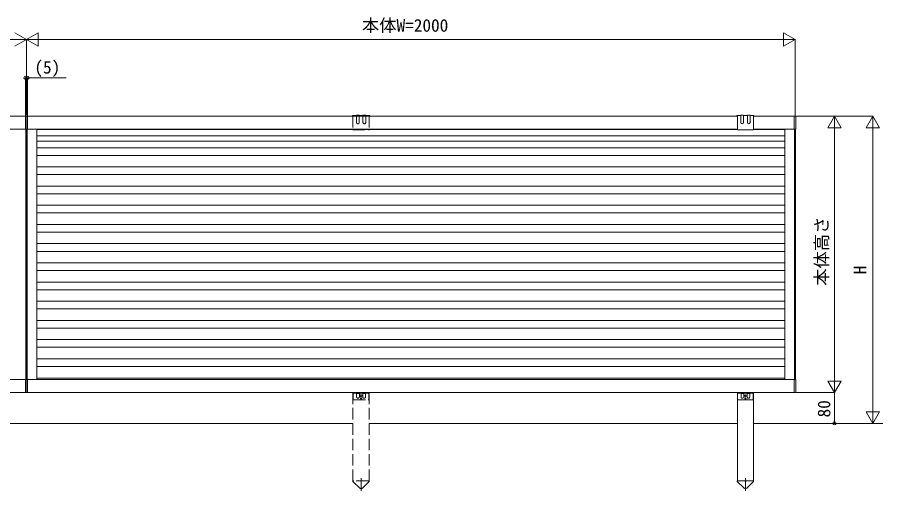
# Model space of a CAD drawing. Units: millimetres, scale not verified. Extents: x -3967 to 3967, y -2821 to 2821.
# Drawn here: x 415 to 2661, y -283 to 950 of the extents above; entities that cross this region are included whole.
import ezdxf
from ezdxf.enums import TextEntityAlignment as Align

# ---------------------------------------------------------------- set-up
doc = ezdxf.new("R2010")
doc.units = ezdxf.units.MM
doc.header["$LTSCALE"] = 10
doc.linetypes.add('CHAIN2', pattern=[12, 9, -1, 1, -1])
doc.linetypes.add('DASHED3', pattern=[4, 3, -1])
doc.layers.add('0-1_USER1', color=4, linetype='Continuous', lineweight=9)
doc.layers.add('0-2_YKK_ZWAK', color=6, linetype='Continuous', lineweight=9)
doc.styles.add('ＭＳ ゴシック', font='')
doc.styles.get('ＭＳ ゴシック').set_extended_font_data('MS Gothic')

msp = doc.modelspace()

# ---------------------------------------------------------------- linework, layer by layer
at = {"layer": '0-1_USER1'}
for p, q in [((436.06, 692.22), (330.06, 692.22)), ((436.06, 692.22), (436.06, 658.22)), ((436.56, 691.22), (436.06, 691.22)), ((436.56, 692.22), (436.56, 658.22)), ((440.56, 692.22), (436.56, 692.22)), ((440.56, 658.22), (440.56, 692.22)), ((441.06, 691.22), (440.56, 691.22)), ((2288.06, 692.22), (441.06, 692.22)), ((441.06, 658.22), (441.06, 692.22)), ((2288.06, 692.63), (2286.1, 692.61)), ((2297.06, 694.2), (2288.06, 694.2)), ((2288.06, 692.63), (2288.06, 656.84)), ((2297.06, 694.2), (2297.06, 675.78)), ((2298.06, 695.2), (2303.06, 695.2)), ((2314.06, 694.2), (2304.06, 694.2)), ((2304.06, 694.2), (2304.06, 675.78)), ((2314.06, 675.78), (2314.06, 694.2)), ((2320.06, 695.2), (2315.06, 695.2)), ((2321.06, 694.2), (2321.06, 675.78)), ((2330.06, 694.2), (2321.06, 694.2)), ((2330.06, 692.7), (2330.06, 656.84)), ((2332, 692.69), (2330.06, 692.69)), ((2436.06, 692.22), (2330.06, 692.22)), ((2440.56, 692.22), (2436.06, 692.22)), ((2436.06, 658.22), (2436.06, 692.22)), ((2440.56, 658.22), (2440.56, 692.22)), ((436.06, 658.22), (330.06, 658.22)), ((436.56, 659.22), (436.06, 659.22)), ((436.56, 658.22), (440.56, 658.22)), ((436.86, 658.22), (436.86, 6.22)), ((438.06, 658.22), (438.06, 6.22)), ((439.06, 658.22), (439.06, 6.22)), ((440.26, 658.22), (440.26, 6.22)), ((441.06, 659.22), (440.56, 659.22)), ((2288.06, 658.22), (441.06, 658.22)), ((465.26, 658.22), (465.26, 6.22)), ((2288.06, 657.22), (465.26, 657.22)), ((2288.06, 656.84), (2330.06, 656.84)), ((2330.06, 658.22), (2436.06, 658.22)), ((2411.86, 657.22), (2330.06, 657.22)), ((2411.86, 658.22), (2411.86, 6.22)), ((2436.06, 658.22), (2440.56, 658.22)), ((2436.86, 658.22), (2436.86, 6.22)), ((2439.06, 658.22), (2439.06, 6.22)), ((2411.86, 641.22), (465.26, 641.22)), ((2411.86, 627.22), (465.26, 627.22)), ((2411.86, 610.22), (465.26, 610.22)), ((2411.86, 590.22), (465.26, 590.22)), ((2411.86, 560.22), (465.26, 560.22)), ((2411.86, 540.22), (465.26, 540.22)), ((2411.86, 510.22), (465.26, 510.22)), ((2411.86, 490.22), (465.26, 490.22)), ((2411.86, 460.22), (465.26, 460.22)), ((2411.86, 440.22), (465.26, 440.22)), ((2411.86, 410.22), (465.26, 410.22)), ((2411.86, 390.22), (465.26, 390.22)), ((2411.86, 360.22), (465.26, 360.22)), ((2411.86, 340.22), (465.26, 340.22)), ((2411.86, 310.22), (465.26, 310.22)), ((2411.86, 290.22), (465.26, 290.22)), ((2411.86, 260.22), (465.26, 260.22)), ((2411.86, 240.22), (465.26, 240.22)), ((2411.86, 210.22), (465.26, 210.22)), ((2411.86, 190.22), (465.26, 190.22)), ((2411.86, 160.22), (465.26, 160.22)), ((2411.86, 140.22), (465.26, 140.22)), ((2411.86, 110.22), (465.26, 110.22)), ((2411.86, 90.22), (465.26, 90.22)), ((2411.86, 60.22), (465.26, 60.22)), ((2411.86, 40.22), (465.26, 40.22)), ((-1558.94, 6.22), (436.06, 6.22)), ((436.06, 6.22), (436.06, -27.78)), ((436.56, 5.22), (436.06, 5.22)), ((436.56, 6.22), (436.56, -27.78)), ((440.56, 6.22), (436.56, 6.22)), ((440.56, -27.78), (440.56, 6.22)), ((441.06, 5.22), (440.56, 5.22)), ((2436.06, 6.22), (441.06, 6.22)), ((441.06, 6.22), (441.06, -27.78)), ((2411.86, 10.22), (465.26, 10.22)), ((2440.56, 6.22), (2436.06, 6.22)), ((2436.06, 6.22), (2436.06, -27.78)), ((2440.56, -27.78), (2440.56, 6.22)), ((-1558.94, -27.78), (436.06, -27.78)), ((436.56, -26.78), (436.06, -26.78)), ((436.56, -27.78), (440.56, -27.78)), ((441.06, -26.78), (440.56, -26.78)), ((2436.06, -27.78), (441.06, -27.78)), ((2288.06, -27.78), (2288.06, -257.78)), ((2288.56, -27.78), (2288.56, -44.75)), ((2288.56, -29.25), (2297.56, -29.25)), ((2297.56, -27.75), (2297.56, -39.75)), ((2298.56, -30.25), (2303.56, -30.25)), ((2299.56, -41.75), (2302.56, -41.75)), ((2304.56, -39.75), (2304.56, -27.75)), ((2304.56, -29.25), (2313.56, -29.25)), ((2313.56, -39.75), (2313.56, -27.75)), ((2319.56, -30.25), (2314.56, -30.25)), ((2318.56, -41.75), (2315.56, -41.75)), ((2320.56, -27.75), (2320.56, -39.75)), ((2320.56, -29.25), (2329.56, -29.25)), ((2329.56, -27.78), (2329.56, -44.75)), ((2330.06, -27.78), (2330.06, -257.78)), ((2436.06, -27.78), (2440.56, -27.78)), ((2290.56, -46.75), (2327.56, -46.75)), ((330.06, -107.78), (1288.06, -107.78)), ((1330.06, -107.78), (2288.06, -107.78)), ((2666.93, -107.78), (2330.06, -107.78)), ((2330.26, -257.78), (2287.86, -257.78)), ((2287.86, -257.78), (2287.86, -258.78)), ((2287.86, -258.78), (2305.54, -276.33)), ((2296.56, -257.78), (2321.56, -257.78)), ((2330.26, -258.78), (2312.58, -276.33)), ((2330.26, -258.78), (2330.26, -257.78))]:
    msp.add_line(p, q, dxfattribs=at)
at = {"layer": '0-1_USER1', "linetype": 'DASHED3'}
for p, q in [((1288.06, 692.63), (1286.1, 692.61)), ((1297.06, 694.2), (1288.06, 694.2)), ((1288.06, 692.7), (1288.06, 656.84)), ((1297.06, 694.2), (1297.06, 675.78)), ((1298.06, 695.2), (1303.06, 695.2)), ((1304.06, 694.2), (1304.06, 675.78)), ((1314.06, 694.2), (1304.06, 694.2)), ((1314.06, 675.78), (1314.06, 694.2)), ((1320.06, 695.2), (1315.06, 695.2)), ((1321.06, 694.2), (1321.06, 675.78)), ((1330.06, 694.2), (1321.06, 694.2)), ((1330.06, 692.7), (1330.06, 656.84)), ((1332, 692.69), (1330.06, 692.69)), ((1288.06, 656.84), (1330.06, 656.84)), ((1288.06, -27.78), (1288.06, -257.78)), ((1288.56, -27.78), (1288.56, -33.79)), ((1288.56, -29.25), (1297.56, -29.25)), ((1288.56, -34.7), (1288.56, -44.75)), ((1297.56, -27.75), (1297.56, -39.75)), ((1298.56, -30.25), (1303.56, -30.25)), ((1299.56, -41.75), (1302.56, -41.75)), ((1304.56, -39.75), (1304.56, -27.75)), ((1304.56, -29.25), (1313.56, -29.25)), ((1313.56, -39.75), (1313.56, -27.75)), ((1319.56, -30.25), (1314.56, -30.25)), ((1318.56, -41.75), (1315.56, -41.75)), ((1320.56, -27.75), (1320.56, -39.75)), ((1320.56, -29.25), (1329.56, -29.25)), ((1329.56, -27.78), (1329.56, -33.79)), ((1329.56, -34.7), (1329.56, -44.75)), ((1330.06, -27.78), (1330.06, -257.78)), ((1290.56, -46.75), (1327.56, -46.75)), ((1287.86, -257.78), (1287.86, -258.78)), ((1330.26, -257.78), (1287.86, -257.78)), ((1287.86, -258.78), (1305.54, -276.33)), ((1296.56, -257.78), (1321.56, -257.78)), ((1330.26, -258.78), (1312.58, -276.33)), ((1330.26, -258.78), (1330.26, -257.78))]:
    msp.add_line(p, q, dxfattribs=at)
at = {"layer": '0-1_USER1', "linetype": 'CHAIN2'}
for p, q in [((1309.06, -283.29), (1309.06, -250.81)), ((2309.06, -283.29), (2309.06, -250.81))]:
    msp.add_line(p, q, dxfattribs=at)
at = {"layer": '0-1_USER1', "linetype": 'DASHED3'}
for centre, radius in [((1309.06, -35.75), 2.1), ((1309.06, -42.75), 1.65)]:
    msp.add_circle(centre, radius, dxfattribs=at)
at = {"layer": '0-1_USER1'}
for centre, radius in [((2309.06, -35.75), 2.1), ((2309.06, -42.75), 1.65)]:
    msp.add_circle(centre, radius, dxfattribs=at)
at = {"layer": '0-1_USER1', "linetype": 'DASHED3'}
for centre, radius, start, end in [((1288.06, 692.2), 2, 90, 168.08278), ((1298.06, 694.2), 1, 90, 180), ((1300.56, 675.78), 3.5, 180.00009, 359.99984), ((1303.06, 694.2), 1, 0, 90), ((1315.06, 694.2), 1, 90, 180), ((1317.56, 675.78), 3.5, 180.00016, 359.99991), ((1320.06, 694.2), 1, 0, 90), ((1330.06, 692.2), 2, 14.18269, 90), ((1290.56, -44.75), 2, 180, 270), ((1298.56, -29.25), 1, 180, 270), ((1299.56, -39.75), 2, 180, 270), ((1302.56, -39.75), 2, 270, 0), ((1303.56, -29.25), 1, 270, 0), ((1314.56, -29.25), 1, 180, 270), ((1315.56, -39.75), 2, 180, 270), ((1318.56, -39.75), 2, 270, 0), ((1319.56, -29.25), 1, 270, 0), ((1327.56, -44.75), 2, 270, 0), ((1309.06, -272.78), 5, 225.20979, 314.79021)]:
    msp.add_arc(centre, radius, start, end, dxfattribs=at)
at = {"layer": '0-1_USER1'}
for centre, radius, start, end in [((2288.06, 692.2), 2, 90, 168.08278), ((2298.06, 694.2), 1, 90, 180), ((2300.56, 675.78), 3.5, 180.00009, 359.99984), ((2303.06, 694.2), 1, 0, 90), ((2315.06, 694.2), 1, 90, 180), ((2317.56, 675.78), 3.5, 180.00016, 359.99991), ((2320.06, 694.2), 1, 0, 90), ((2330.06, 692.2), 2, 14.18269, 90), ((2290.56, -44.75), 2, 180, 270), ((2298.56, -29.25), 1, 180, 270), ((2299.56, -39.75), 2, 180, 270), ((2302.56, -39.75), 2, 270, 0), ((2303.56, -29.25), 1, 270, 0), ((2314.56, -29.25), 1, 180, 270), ((2315.56, -39.75), 2, 180, 270), ((2318.56, -39.75), 2, 270, 0), ((2319.56, -29.25), 1, 270, 0), ((2327.56, -44.75), 2, 270, 0), ((2309.06, -272.78), 5, 225.20979, 314.79021)]:
    msp.add_arc(centre, radius, start, end, dxfattribs=at)
at = {"layer": '0-2_YKK_ZWAK'}
for p, q in [((438.56, 892.22), (408.25, 909.72)), ((438.56, 892.22), (468.87, 909.72)), ((468.87, 874.72), (468.87, 909.72)), ((2438.56, 892.22), (2408.25, 909.72)), ((2408.25, 909.72), (2408.25, 874.72)), ((438.56, 892.22), (377.94, 892.22)), ((438.56, 892.22), (408.25, 874.72)), ((438.56, 695.16), (438.56, 893.22)), ((438.56, 722.71), (438.56, 893.22)), ((438.56, 892.22), (468.87, 874.72)), ((438.56, 892.22), (499.18, 892.22)), ((2403.56, 892.22), (473.56, 892.22)), ((2438.56, 892.22), (2377.94, 892.22)), ((2438.56, 892.22), (2408.25, 874.72)), ((2438.56, 693.86), (2438.56, 893.22)), ((436.06, 693.22), (436.06, 793.22)), ((441.06, 693.22), (441.06, 793.22)), ((2441.56, 692.22), (2541.56, 692.22)), ((2441.56, 692.22), (2641.56, 692.22)), ((2540.56, 692.22), (2523.06, 661.91)), ((2540.56, 692.22), (2558.06, 661.91)), ((2540.56, 692.22), (2540.56, 631.6)), ((2640.56, 692.22), (2623.06, 661.91)), ((2640.56, 692.22), (2658.06, 661.91)), ((2640.56, 692.22), (2640.56, 631.6)), ((2523.06, 661.91), (2558.06, 661.91)), ((2540.56, 657.22), (2540.56, 7.22)), ((2623.06, 661.91), (2658.06, 661.91)), ((2640.56, 657.22), (2640.56, -72.78)), ((2540.56, -27.78), (2540.56, 32.84)), ((2540.56, -27.78), (2523.06, 2.53)), ((2558.06, 2.53), (2523.06, 2.53)), ((2540.56, -27.78), (2558.06, 2.53)), ((2441.56, -27.78), (2541.56, -27.78)), ((2441.56, -27.78), (2541.56, -27.78)), ((2540.56, -27.78), (2540.56, -107.78)), ((2640.56, -107.78), (2640.56, -47.16)), ((2640.56, -107.78), (2623.06, -77.47)), ((2658.06, -77.47), (2623.06, -77.47)), ((2640.56, -107.78), (2658.06, -77.47)), ((2458.06, -107.78), (2541.56, -107.78)), ((2459.06, -107.78), (2641.56, -107.78))]:
    msp.add_line(p, q, dxfattribs=at)
msp.add_lwpolyline([(436.06, 792.22), (441.06, 792.22), (541.66, 792.22)], dxfattribs=at)
for centre in [(436.06, 792.22), (441.06, 792.22), (2540.56, -107.78)]:
    msp.add_circle(centre, 4.25, dxfattribs=at)

# ---------------------------------------------------------------- texts
at = {"layer": '0-2_YKK_ZWAK', "style": 'ＭＳ ゴシック'}
for s, p in [('本体W=2000', (1311.36, 902.22)), ('(5)', (459.06, 793.22))]:
    msp.add_text(s, height=32.99, dxfattribs=at).set_placement(p, align=Align.BOTTOM_LEFT)
for s, p in [('本体高さ', (2533.56, 250.62)), ('H', (2633.56, 280.22)), ('80', (2539.89, -92.33))]:
    msp.add_text(s, height=32.99, rotation=90, dxfattribs=at).set_placement(p, align=Align.BOTTOM_LEFT)

doc.saveas('drawing.dxf')
